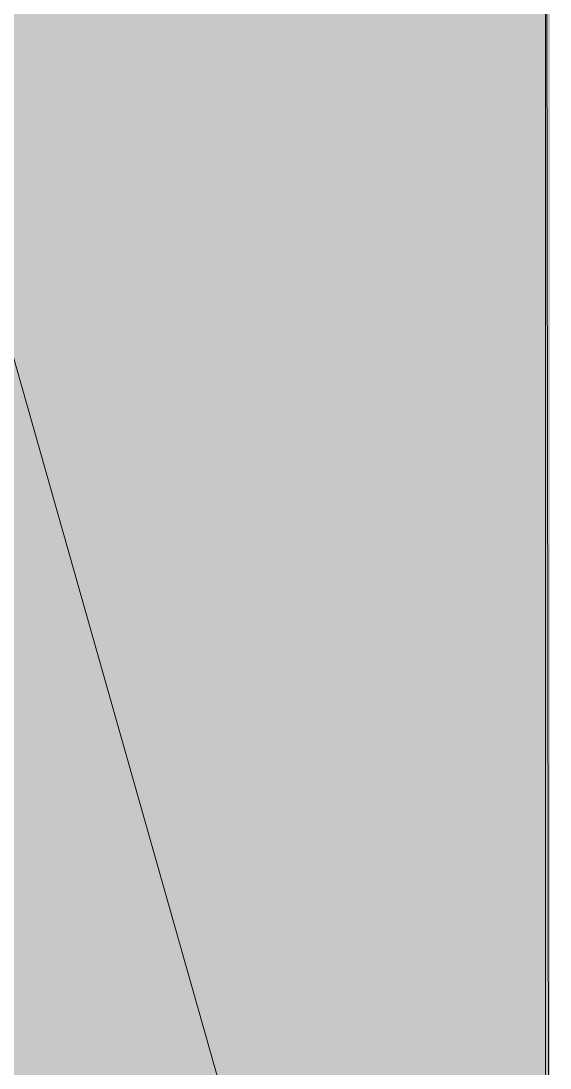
# Model space of a CAD drawing. Header units: millimetres. Extents: x 365175 to 2667127, y -330297 to -162108.
# Drawn here: x 2401784.4 to 2401961, y -323645.7 to -323296.7 of the extents above; entities that cross this region are included whole.
import ezdxf

# ---------------------------------------------------------------- set-up
doc = ezdxf.new("R2010")
doc.units = ezdxf.units.MM
doc.header["$MEASUREMENT"] = 0

# ---------------------------------------------------------------- blocks, each defined once
blk = doc.blocks.new('Élément de coupe_1541_4', base_point=(2775447.68, -323933.55))
at = {"linetype": 'Continuous', "lineweight": 0, "true_color": 0x000000}
h = blk.add_hatch(color=18, dxfattribs=at)
h.paths.add_polyline_path([(2401647.42, -323983.55), (2401945.19, -323983.55), (2401699.41, -323118.55), (2401647.42, -323118.55)])
h.paths.add_polyline_path([(2401670.91, -323317.55), (2401731.14, -323317.55), (2401731.14, -323413.55), (2401725.66, -323413.55), (2401725.66, -323440.95), (2401725.66, -323444.07), (2401725.67, -323447.13), (2401725.68, -323450.09), (2401725.69, -323452.89), (2401725.71, -323455.49), (2401725.73, -323457.83), (2401725.75, -323459.89), (2401725.78, -323461.63), (2401725.8, -323463.01), (2401725.81, -323463.16), (2401726.05, -323464.84), (2401725.76, -323467.32), (2401724.82, -323469.64), (2401723.32, -323471.65), (2401721.36, -323473.2), (2401719.05, -323474.19), (2401716.58, -323474.55), (2401716.42, -323474.55), (2401713.92, -323474.25), (2401711.59, -323473.32), (2401709.59, -323471.82), (2401708.04, -323469.86), (2401707.05, -323467.55), (2401706.66, -323464.87), (2401706.63, -323464.25), (2401706.6, -323463.24), (2401706.57, -323461.84), (2401706.55, -323460.09), (2401706.53, -323458.01), (2401706.51, -323455.64), (2401706.49, -323453.01), (2401706.48, -323450.18), (2401706.47, -323447.19), (2401706.46, -323444.1), (2401706.46, -323440.95), (2401706.46, -323413.55), (2401670.91, -323413.55)], flags=0)
for points in [[(2401781.11, -323118.55), (2401699.41, -323118.55), (2401945.19, -323983.55), (2401959.4, -323983.55), (2401959.4, -323118.55), (2401912.5, -323118.55), (2401900.39, -323146.83), (2401900.16, -323146.83), (2401894.97, -323144.61), (2401894.87, -323144.86), (2401894.64, -323144.86), (2401893.54, -323144.38), (2401885.46, -323163.24), (2401885.36, -323163.24)], [(2401959.4, -323983.55), (2401960.9, -323983.55), (2401959.66, -323118.55), (2401959.4, -323118.55)], [(2401960.97, -323118.55), (2401959.66, -323118.55), (2401960.9, -323983.55), (2401960.97, -323983.55)]]:
    blk.add_hatch(color=18, dxfattribs=at).paths.add_polyline_path(points)
at = {"color": 7, "linetype": 'Continuous', "lineweight": 20}
for p, q in [((2401699.41, -323118.55), (2401945.19, -323983.55)), ((2401959.4, -323983.55), (2401959.4, -323118.55)), ((2401959.66, -323118.55), (2401960.9, -323983.55))]:
    blk.add_line(p, q, dxfattribs=at)

msp = doc.modelspace()

# ---------------------------------------------------------------- block references
at = {"lineweight": 0}
msp.add_blockref('Élément de coupe_1541_4', (2775447.681, -323933.55), dxfattribs=at)

doc.saveas('drawing.dxf')
